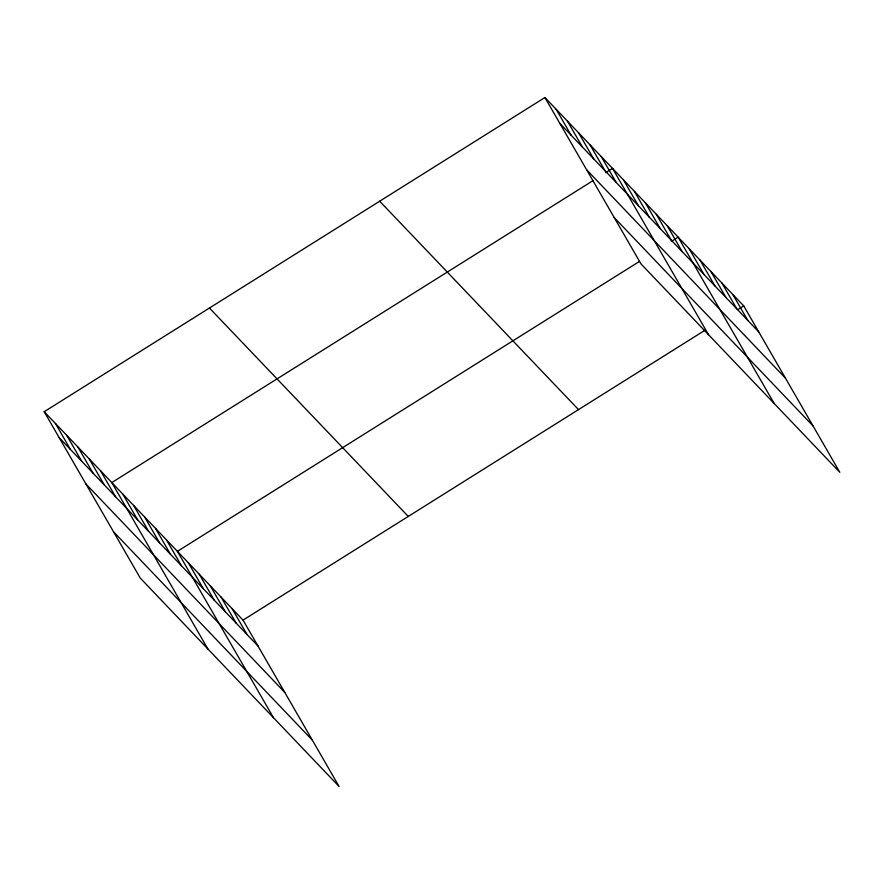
<?xml version="1.0" encoding="UTF-8"?>
<svg xmlns="http://www.w3.org/2000/svg" width="884" height="884" viewBox="0 0 884 884"><rect width="100%" height="100%" fill="white"/><g stroke="black" fill="none" stroke-linecap="round" stroke-linejoin="round"><path stroke-width="1.33" d="M44.2 411.712L243.034 620.115L339.08 786.473L140.247 578.07L44.2 411.712L544.92 97.527L743.753 305.93L839.8 472.288L640.966 263.885L544.92 97.527M593.153 180.546L111.804 482.565L207.85 648.922M605.684 172.678L612.524 168.38L708.57 334.749M639.397 261.465L177.419 551.34L273.465 717.697M671.299 241.442L678.139 237.155L774.185 403.513M243.034 620.115L705.012 330.24M738.052 309.499L743.753 305.93M559.87 123.428L758.704 331.832M586.633 169.783L785.467 378.175M614.203 217.541L813.037 425.933M379.678 201.209L578.512 409.612M209.442 308.03L408.264 516.433M59.151 437.613L257.984 646.005M85.914 483.968L284.747 692.36M113.484 531.715L312.317 740.118M732.814 294.471L747.765 320.362M721.885 283.002L736.836 308.903M710.946 271.543L725.897 297.444M700.006 260.084L714.957 285.974M689.078 248.614L704.029 274.515M667.199 225.696L682.15 251.597M656.271 214.237L671.221 240.128M645.331 202.767L660.282 228.669M634.392 191.309L649.353 217.21M623.463 179.85L638.414 205.751M601.253 156.578L616.214 182.48M589.993 144.766L604.943 170.667M578.722 132.954L593.672 158.855M567.451 121.152L582.412 147.042M556.191 109.34L571.141 135.241M232.094 608.645L247.045 634.546M221.155 597.186L236.116 623.087M210.226 585.727L225.177 611.617M199.287 574.257L214.237 600.159M188.347 562.799L203.309 588.7M166.479 539.881L181.43 565.771M155.54 528.411L170.502 554.312M144.611 516.952L159.562 542.853M133.672 505.493L148.623 531.394M122.743 494.034L137.694 519.925M100.533 470.763L115.484 496.653M89.273 458.951L104.224 484.852M78.002 447.138L92.953 473.039M66.731 435.326L81.682 461.227M55.471 423.524L70.422 449.415"/></g></svg>
